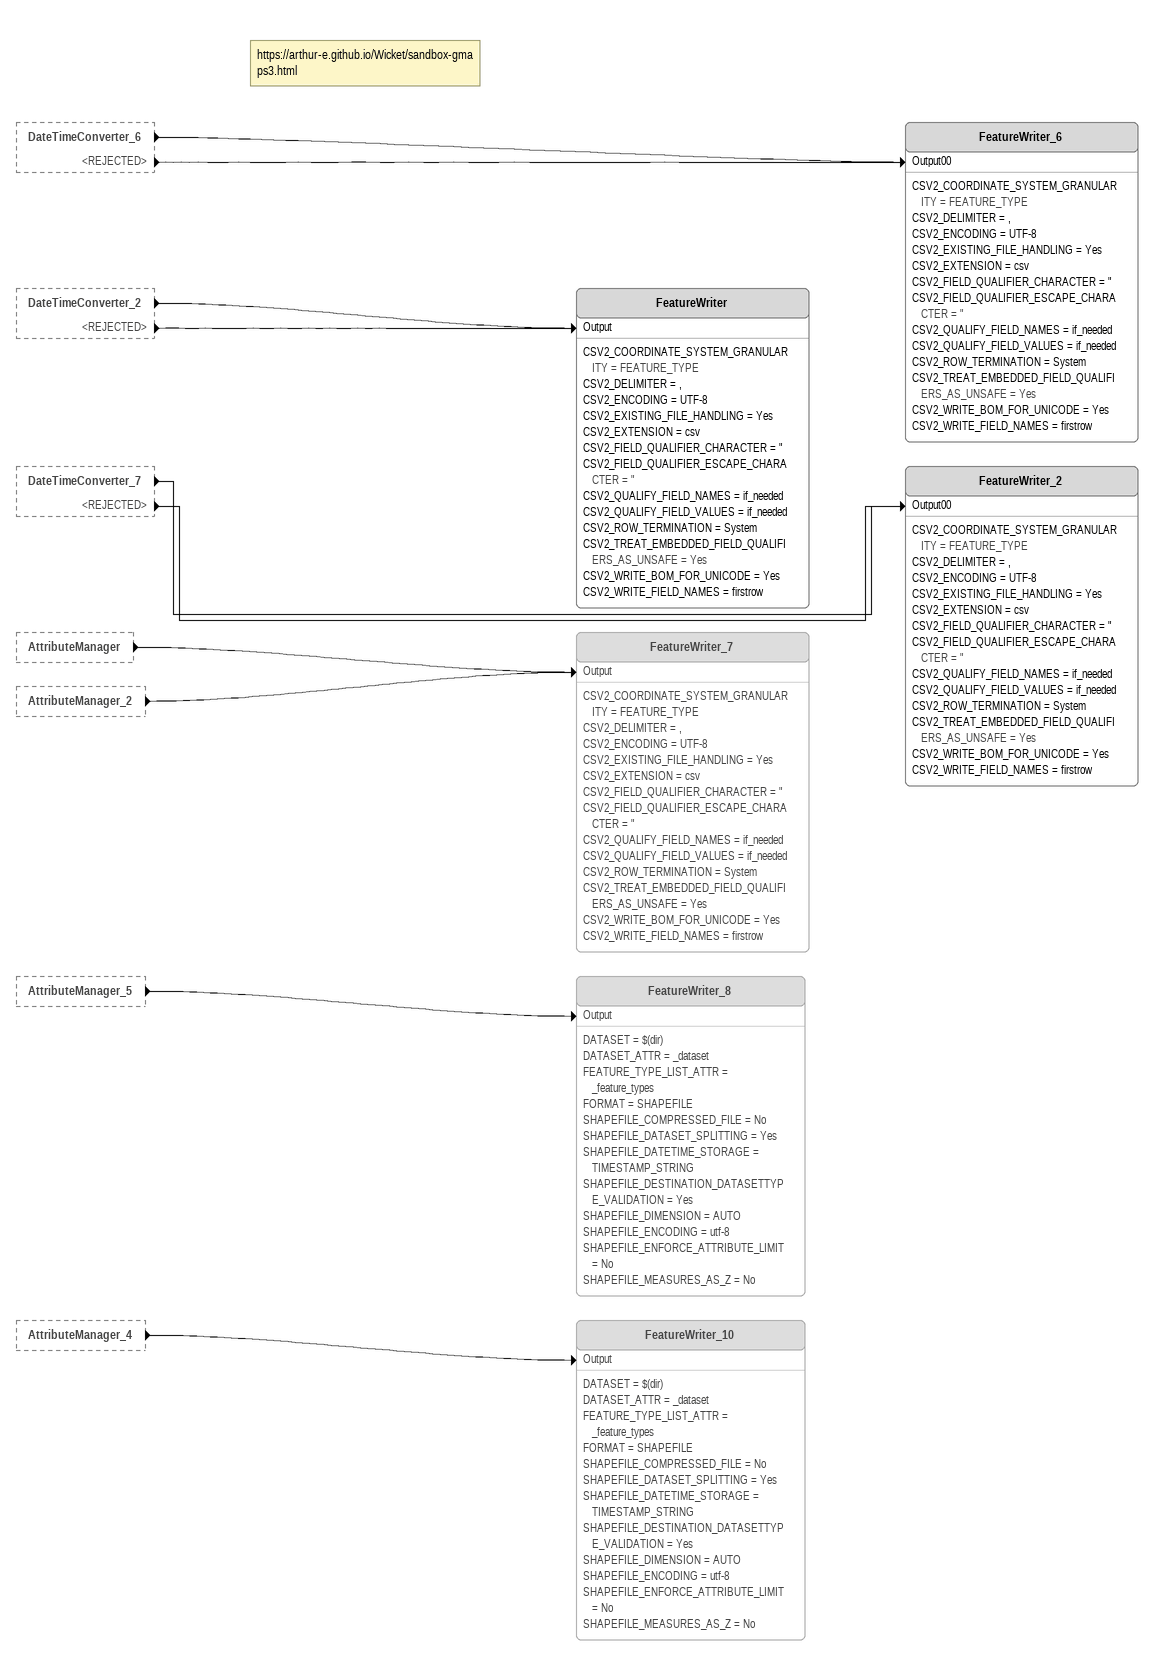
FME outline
DateTimeConverter_6 [outside]
    -> FeatureWriter_6 [Output00]
    <REJECTED> -> FeatureWriter_6 [Output00]
DateTimeConverter_2 [outside]
    -> FeatureWriter [Output]
    <REJECTED> -> FeatureWriter [Output]
DateTimeConverter_7 [outside]
    -> FeatureWriter_2 [Output00]
    <REJECTED> -> FeatureWriter_2 [Output00]
AttributeManager [outside]
    -> FeatureWriter_7 [Output]
AttributeManager_2 [outside]
    -> FeatureWriter_7 [Output]
AttributeManager_5 [outside]
    -> FeatureWriter_8 [Output]
AttributeManager_4 [outside]
    -> FeatureWriter_10 [Output]
FeatureWriter_2
    CSV2_COORDINATE_SYSTEM_GRANULARITY = FEATURE_TYPE
    CSV2_DELIMITER = ,
    CSV2_ENCODING = UTF-8
    CSV2_EXISTING_FILE_HANDLING = Yes
    CSV2_EXTENSION = csv
    CSV2_FIELD_QUALIFIER_CHARACTER = "
    CSV2_FIELD_QUALIFIER_ESCAPE_CHARACTER = "
    CSV2_QUALIFY_FIELD_NAMES = if_needed
    CSV2_QUALIFY_FIELD_VALUES = if_needed
    CSV2_ROW_TERMINATION = System
    CSV2_TREAT_EMBEDDED_FIELD_QUALIFIERS_AS_UNSAFE = Yes
    CSV2_WRITE_BOM_FOR_UNICODE = Yes
    CSV2_WRITE_FIELD_NAMES = firstrow
FeatureWriter_7 [off]
    CSV2_COORDINATE_SYSTEM_GRANULARITY = FEATURE_TYPE
    CSV2_DELIMITER = ,
    CSV2_ENCODING = UTF-8
    CSV2_EXISTING_FILE_HANDLING = Yes
    CSV2_EXTENSION = csv
    CSV2_FIELD_QUALIFIER_CHARACTER = "
    CSV2_FIELD_QUALIFIER_ESCAPE_CHARACTER = "
    CSV2_QUALIFY_FIELD_NAMES = if_needed
    CSV2_QUALIFY_FIELD_VALUES = if_needed
    CSV2_ROW_TERMINATION = System
    CSV2_TREAT_EMBEDDED_FIELD_QUALIFIERS_AS_UNSAFE = Yes
    CSV2_WRITE_BOM_FOR_UNICODE = Yes
    CSV2_WRITE_FIELD_NAMES = firstrow
Note: https://arthur-e.github.io/Wicket/sandbox-gmaps3.html
FeatureWriter_6
    CSV2_COORDINATE_SYSTEM_GRANULARITY = FEATURE_TYPE
    CSV2_DELIMITER = ,
    CSV2_ENCODING = UTF-8
    CSV2_EXISTING_FILE_HANDLING = Yes
    CSV2_EXTENSION = csv
    CSV2_FIELD_QUALIFIER_CHARACTER = "
    CSV2_FIELD_QUALIFIER_ESCAPE_CHARACTER = "
    CSV2_QUALIFY_FIELD_NAMES = if_needed
    CSV2_QUALIFY_FIELD_VALUES = if_needed
    CSV2_ROW_TERMINATION = System
    CSV2_TREAT_EMBEDDED_FIELD_QUALIFIERS_AS_UNSAFE = Yes
    CSV2_WRITE_BOM_FOR_UNICODE = Yes
    CSV2_WRITE_FIELD_NAMES = firstrow
FeatureWriter
    CSV2_COORDINATE_SYSTEM_GRANULARITY = FEATURE_TYPE
    CSV2_DELIMITER = ,
    CSV2_ENCODING = UTF-8
    CSV2_EXISTING_FILE_HANDLING = Yes
    CSV2_EXTENSION = csv
    CSV2_FIELD_QUALIFIER_CHARACTER = "
    CSV2_FIELD_QUALIFIER_ESCAPE_CHARACTER = "
    CSV2_QUALIFY_FIELD_NAMES = if_needed
    CSV2_QUALIFY_FIELD_VALUES = if_needed
    CSV2_ROW_TERMINATION = System
    CSV2_TREAT_EMBEDDED_FIELD_QUALIFIERS_AS_UNSAFE = Yes
    CSV2_WRITE_BOM_FOR_UNICODE = Yes
    CSV2_WRITE_FIELD_NAMES = firstrow
FeatureWriter_8 [off]
    DATASET = $(dir)
    DATASET_ATTR = _dataset
    FEATURE_TYPE_LIST_ATTR = _feature_types
    FORMAT = SHAPEFILE
    SHAPEFILE_COMPRESSED_FILE = No
    SHAPEFILE_DATASET_SPLITTING = Yes
    SHAPEFILE_DATETIME_STORAGE = TIMESTAMP_STRING
    SHAPEFILE_DESTINATION_DATASETTYPE_VALIDATION = Yes
    SHAPEFILE_DIMENSION = AUTO
    SHAPEFILE_ENCODING = utf-8
    SHAPEFILE_ENFORCE_ATTRIBUTE_LIMIT = No
    SHAPEFILE_MEASURES_AS_Z = No
FeatureWriter_10 [off]
    DATASET = $(dir)
    DATASET_ATTR = _dataset
    FEATURE_TYPE_LIST_ATTR = _feature_types
    FORMAT = SHAPEFILE
    SHAPEFILE_COMPRESSED_FILE = No
    SHAPEFILE_DATASET_SPLITTING = Yes
    SHAPEFILE_DATETIME_STORAGE = TIMESTAMP_STRING
    SHAPEFILE_DESTINATION_DATASETTYPE_VALIDATION = Yes
    SHAPEFILE_DIMENSION = AUTO
    SHAPEFILE_ENCODING = utf-8
    SHAPEFILE_ENFORCE_ATTRIBUTE_LIMIT = No
    SHAPEFILE_MEASURES_AS_Z = No
